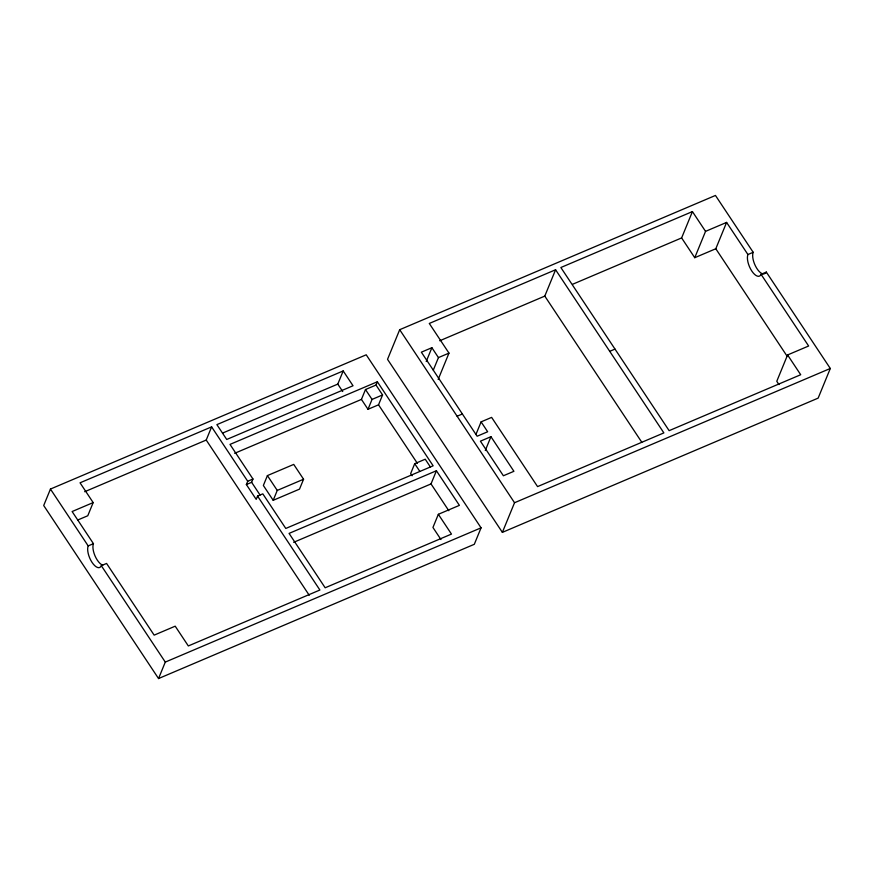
<?xml version="1.0" encoding="UTF-8"?>
<svg xmlns="http://www.w3.org/2000/svg" width="874" height="874" viewBox="0 0 874 874"><rect width="100%" height="100%" fill="white"/><g stroke="black" fill="none" stroke-linecap="round" stroke-linejoin="round"><path stroke-width="1.31" d="M50.452 489.058L43.7 505.522L158.544 678.552L474.309 544.294L481.061 527.83L366.217 354.8L50.452 489.058L88.187 545.911A12.695 5.506 67 0 0 92.043 562.386A12.695 5.506 67 0 0 101.308 565.686L165.295 662.088L158.544 678.552M246.359 484.546L251.625 482.306L252.968 479.018L230.004 444.407L377.36 381.763L433.143 465.809L285.787 528.453L262.812 493.854L257.557 496.082L256.202 499.382L246.359 484.546L247.713 481.257L211.617 426.873L80.047 482.809L93.168 502.583L87.771 515.758L77.862 519.964M84.669 491.723L206.22 440.048L211.617 426.873M267.411 475.598L263.358 485.474L273.201 500.31L299.52 489.123L303.573 479.236L293.73 464.411L267.411 475.598L277.255 490.423L273.201 500.31M222.739 433.023L337.79 384.101L343.187 370.937L353.03 385.762L226.727 439.469L216.883 424.633L343.187 370.937M234.647 453.311L361.443 399.407L365.485 389.531L376.017 385.052L377.36 381.763M764.084 274.043A12.695 5.506 67 0 1 755.453 265.991A12.695 5.506 67 0 1 753.191 252.302L715.456 195.448L399.691 329.706L387.532 359.334L502.375 532.364L818.151 398.118L830.3 368.478L766.312 272.076L761.057 274.316A12.695 5.506 67 0 1 751.793 271.016A12.695 5.506 67 0 1 747.926 254.542L726.6 222.411L705.547 231.359L694.754 257.699L681.622 237.925L692.426 211.584L705.547 231.359M361.443 399.407L367.998 409.294L372.051 399.418L382.572 394.939L376.017 385.052M367.998 409.294L378.529 404.815L382.572 394.939M426.228 361.508L431.887 347.71L438.442 357.597L433.296 370.139M438.169 379.458L448.974 353.118L429.287 323.456L555.591 269.76L663.869 432.903L537.565 486.599L491.625 417.39L481.104 421.869L475.959 434.411M430.336 466.902L425.234 459.211L414.702 463.69L410.66 473.566L412.113 475.762M293.653 542.317L431.024 483.923L436.421 470.747L459.396 505.358L438.344 514.305L432.947 527.47L440.966 539.564M439.742 340.762L544.786 296.1L555.591 269.76M485.288 450.492L490.948 436.694L513.912 471.304L503.391 475.773L480.416 441.173L490.948 436.694M502.375 532.364L514.535 502.736L830.3 368.478M694.754 257.699L715.795 248.751L726.6 222.411M761.057 274.316L808.636 346.006L787.583 354.953L776.778 381.293L778.963 384.582M692.426 211.584L560.857 267.52L669.134 430.663L800.704 374.728L787.583 354.953M572.612 284.269L681.622 237.925M431.887 347.71L421.355 352.178L477.138 436.224L487.659 431.756L481.104 421.869M93.168 502.583L72.116 511.541L93.452 543.672A12.695 5.506 67 0 0 95.004 555.853A12.695 5.506 67 0 0 102.739 565.205M438.442 357.597L448.974 353.118M747.926 254.542L753.191 252.302M88.187 545.911L93.452 543.672M247.713 481.257L252.968 479.018M277.255 490.423L303.573 479.236M101.308 565.686L106.573 563.446L154.152 635.136L175.204 626.177L188.325 645.952L319.895 590.016L257.557 496.082M457.113 416.221L462.368 413.981M609.735 351.326L614.99 349.097M436.421 470.747L289.065 533.402L325.161 587.776L451.465 534.08L438.344 514.305M165.295 662.088L481.061 527.83M715.795 248.751L787.288 356.461M544.786 296.1L641.789 442.244M399.691 329.706L514.535 502.736M378.529 404.815L417.444 463.449M431.024 483.923L448.81 510.711M365.485 389.531L372.051 399.418M414.702 463.69L419.815 471.37M337.79 384.101L342.706 391.519M251.625 482.306L260.059 495.023M206.22 440.048L309.232 595.26M766.312 272.076A12.695 5.506 67 0 1 765.395 273.442"/></g></svg>
